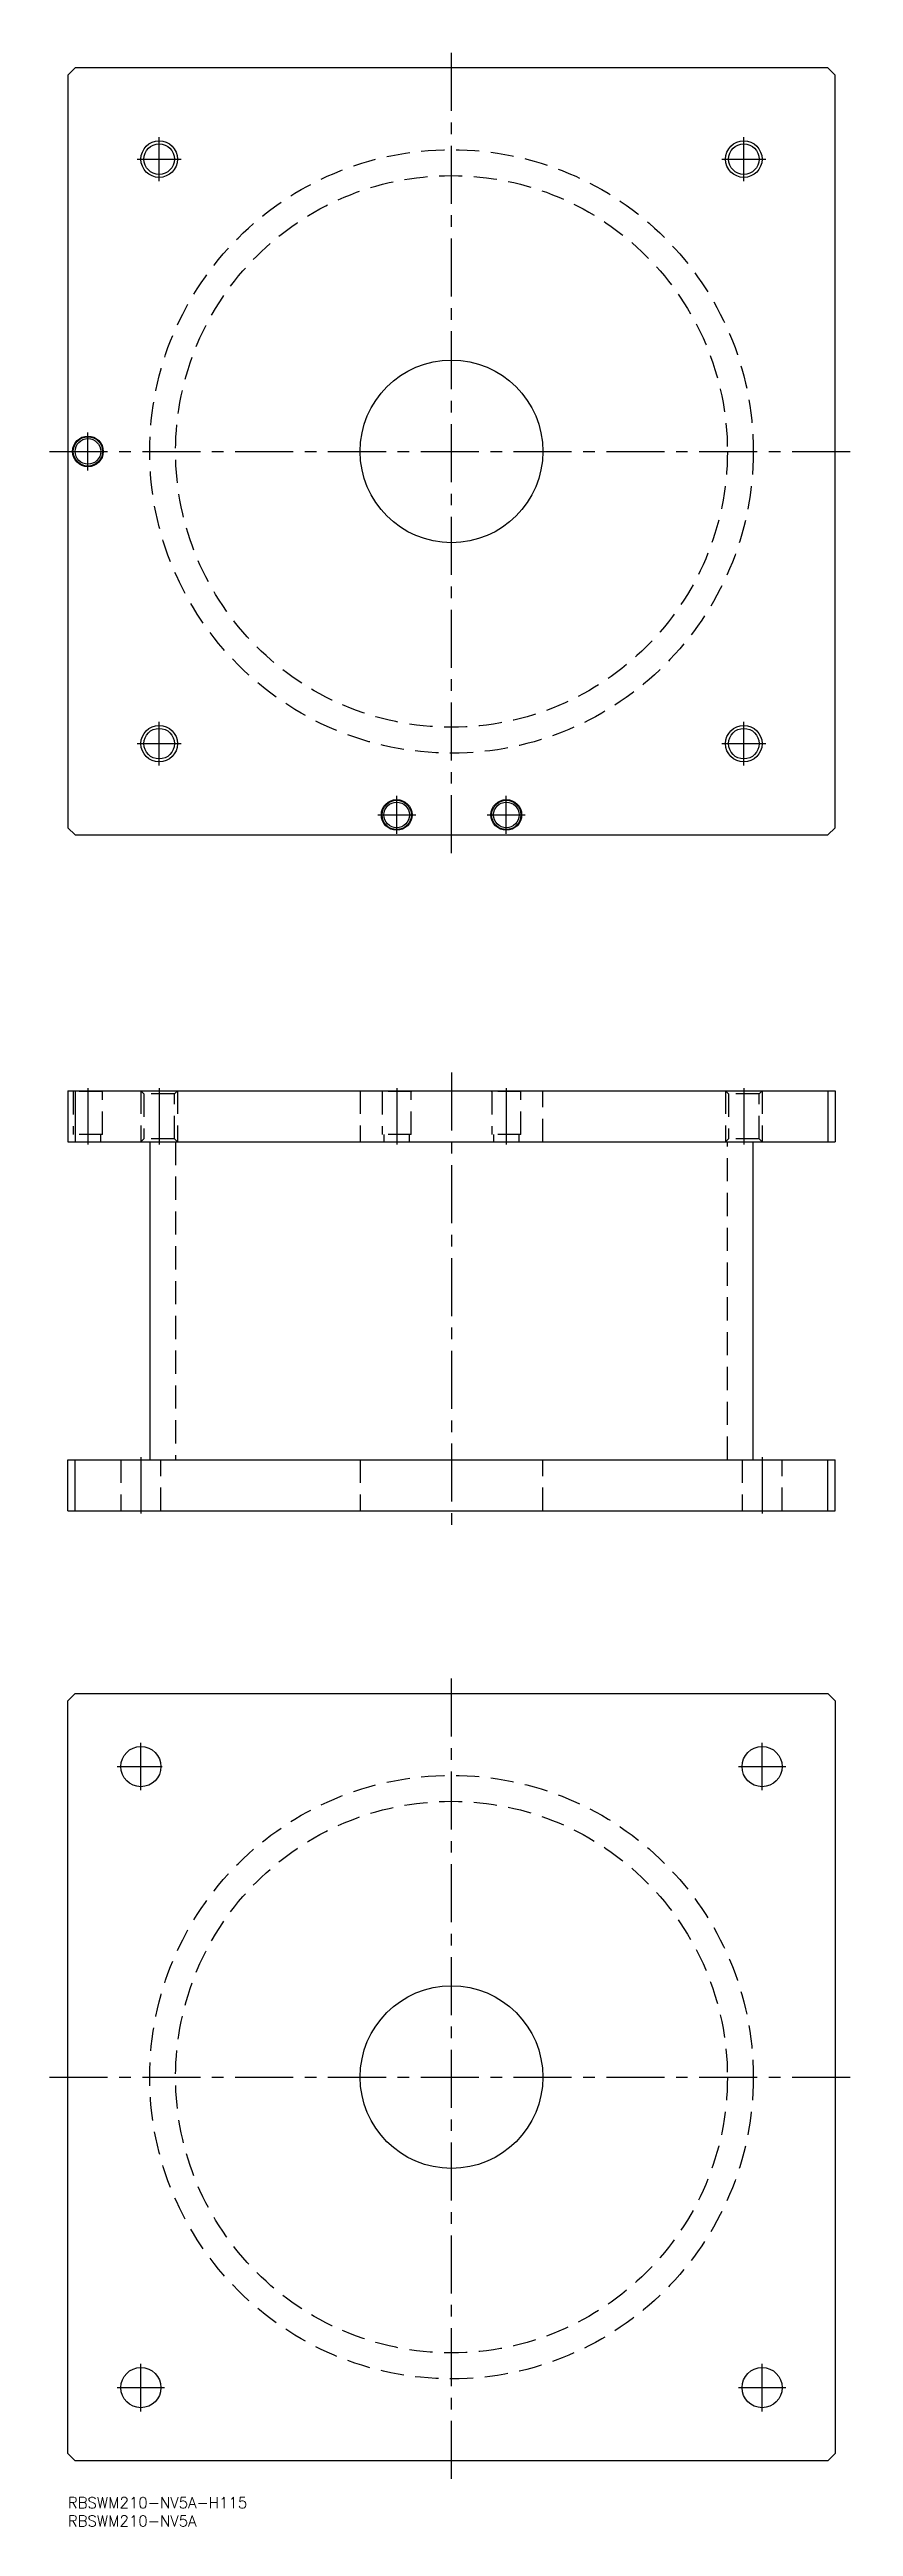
# Model space of a CAD drawing. Extents: x -5 to 215, y -8 to 670.
import ezdxf

# ---------------------------------------------------------------- set-up
doc = ezdxf.new("R2010")
doc.units = 0
doc.header["$LTSCALE"] = 0.5
doc.linetypes.add('CENTER', pattern=[50.8, 31.75, -6.35, 6.35, -6.35])
doc.linetypes.add('DASHED', pattern=[19.05, 12.7, -6.35])
for name, color, linetype in [('MSM_CENTER', 1, 'CENTER'), ('MSM_CONTINUOUS', 7, 'CONTINUOUS'), ('MSM_DASHED', 4, 'DASHED'), ('MSM_NARROW', 5, 'CONTINUOUS'), ('MSM_PART_NUMBER', 7, 'CONTINUOUS')]:
    doc.layers.add(name, color=color, linetype=linetype)
doc.styles.get("Standard").update_dxf_attribs({"font": 'txt.shx', "height": 3, "bigfont": 'bigfont.shx'})

msp = doc.modelspace()

# ---------------------------------------------------------------- linework, layer by layer
at = {"layer": 'MSM_CENTER'}
for p, q in [((105, 450), (105, 670)), ((25, 634), (25, 646)), ((185, 634), (185, 646)), ((19, 640), (31, 640)), ((179, 640), (191, 640)), ((5.5, 554.8), (5.5, 565.2)), ((-5, 560), (215, 560)), ((25, 474), (25, 486)), ((185, 474), (185, 486)), ((19, 480), (31, 480)), ((179, 480), (191, 480)), ((90, 455.3), (90, 465.7)), ((120, 455.3), (120, 465.7)), ((84.8, 460.5), (95.2, 460.5)), ((114.8, 460.5), (125.2, 460.5)), ((105, 390), (105, 265)), ((5.5, 385.7), (5.5, 370.3)), ((25, 385.7), (25, 370.3)), ((90, 385.7), (90, 370.3)), ((120, 385.7), (120, 370.3)), ((185, 385.7), (185, 370.3)), ((20, 284.7), (20, 269.3)), ((190, 284.7), (190, 269.3)), ((105, 5), (105, 225)), ((20, 193.5), (20, 206.5)), ((190, 193.5), (190, 206.5)), ((13.5, 200), (25.775, 200)), ((183.5, 200), (196.5, 200)), ((-5, 115), (215, 115)), ((20, 23.5), (20, 36.5)), ((190, 23.5), (190, 36.5)), ((13.5, 30), (26.5, 30)), ((183.5, 30), (196.5, 30))]:
    msp.add_line(p, q, dxfattribs=at)
at = {"layer": 'MSM_CONTINUOUS'}
for p, q in [((2, 665), (0, 663)), ((208, 665), (2, 665)), ((210, 663), (208, 665)), ((0, 663), (0, 457)), ((210, 457), (210, 663)), ((0, 457), (2, 455)), ((2, 455), (208, 455)), ((208, 455), (210, 457)), ((0, 385), (210, 385)), ((0, 385), (0, 371)), ((2, 385), (2, 371)), ((208, 385), (208, 371)), ((210, 385), (210, 371)), ((0, 371), (210, 371)), ((22.4, 371), (22.4, 284)), ((187.6, 284), (187.6, 371)), ((0, 270), (0, 284)), ((0, 284), (210, 284)), ((2, 270), (2, 284)), ((208, 270), (208, 284)), ((210, 270), (210, 284)), ((0, 270), (210, 270)), ((0, 218), (2, 220)), ((0, 12), (0, 218)), ((2, 220), (208, 220)), ((208, 220), (210, 218)), ((210, 218), (210, 12)), ((2, 10), (0, 12)), ((208, 10), (2, 10)), ((210, 12), (208, 10))]:
    msp.add_line(p, q, dxfattribs=at)
for centre, radius in [((25, 640), 4.188), ((185, 640), 4.188), ((105, 560), 25), ((5.5, 560), 4.2), ((5.5, 560), 4), ((5.5, 560), 3.5), ((25, 480), 4.188), ((185, 480), 4.188), ((90, 460.5), 4.2), ((90, 460.5), 4), ((90, 460.5), 3.5), ((120, 460.5), 4.2), ((120, 460.5), 4), ((120, 460.5), 3.5), ((20, 200), 5.5), ((190, 200), 5.5), ((105, 115), 25), ((20, 30), 5.5), ((190, 30), 5.5)]:
    msp.add_circle(centre, radius, dxfattribs=at)
at = {"layer": 'MSM_DASHED'}
for p, q in [((1.3, 385), (1.5, 384.8)), ((1.5, 384.8), (1.5, 373)), ((9.5, 384.8), (1.5, 384.8)), ((9.5, 384.8), (9.7, 385)), ((9.5, 373), (9.5, 384.8)), ((20, 385), (20.812, 384.188)), ((20, 385), (20, 371)), ((20.812, 384.188), (20.812, 371.812)), ((29.188, 384.188), (20.812, 384.188)), ((29.188, 384.188), (30, 385)), ((29.188, 371.812), (29.188, 384.188)), ((30, 385), (30, 371)), ((80, 385), (80, 371)), ((85.8, 385), (86, 384.8)), ((86, 384.8), (86, 373)), ((94, 384.8), (86, 384.8)), ((94, 384.8), (94.2, 385)), ((94, 373), (94, 384.8)), ((115.8, 385), (116, 384.8)), ((116, 384.8), (116, 373)), ((124, 384.8), (116, 384.8)), ((124, 384.8), (124.2, 385)), ((124, 373), (124, 384.8)), ((130, 371), (130, 385)), ((180, 385), (180.812, 384.188)), ((180, 385), (180, 371)), ((180.812, 384.188), (180.812, 371.812)), ((189.188, 384.188), (180.812, 384.188)), ((189.188, 384.188), (190, 385)), ((189.188, 371.812), (189.188, 384.188)), ((190, 385), (190, 371)), ((9.5, 373), (1.5, 373)), ((9, 371), (9, 373)), ((94, 373), (86, 373)), ((86.5, 373), (86.5, 371)), ((93.5, 371), (93.5, 373)), ((124, 373), (116, 373)), ((116.5, 373), (116.5, 371)), ((123.5, 371), (123.5, 373)), ((20.812, 371.812), (20, 371)), ((29.188, 371.812), (20.812, 371.812)), ((30, 371), (29.188, 371.812)), ((29.5, 371), (29.5, 284)), ((180.812, 371.812), (180, 371)), ((180.5, 284), (180.5, 371)), ((189.188, 371.812), (180.812, 371.812)), ((190, 371), (189.188, 371.812)), ((14.5, 284), (14.5, 270)), ((25.5, 270), (25.5, 284)), ((80, 284), (80, 270)), ((130, 270), (130, 284)), ((184.5, 284), (184.5, 270)), ((195.5, 270), (195.5, 284))]:
    msp.add_line(p, q, dxfattribs=at)
for centre, radius in [((105, 560), 82.6), ((105, 560), 75.5), ((105, 115), 82.6), ((105, 115), 75.5)]:
    msp.add_circle(centre, radius, dxfattribs=at)
at = {"layer": 'MSM_NARROW'}
for centre in [(25, 640), (185, 640), (25, 480), (185, 480)]:
    msp.add_circle(centre, 5, dxfattribs=at)

# ---------------------------------------------------------------- texts
at = {"layer": 'MSM_PART_NUMBER'}
for s, p in [('RBSWM210-NV5A-H115', (0, -3)), ('RBSWM210-NV5A', (0, -8))]:
    msp.add_text(s, height=3, dxfattribs=at).set_placement(p)

doc.saveas('drawing.dxf')
